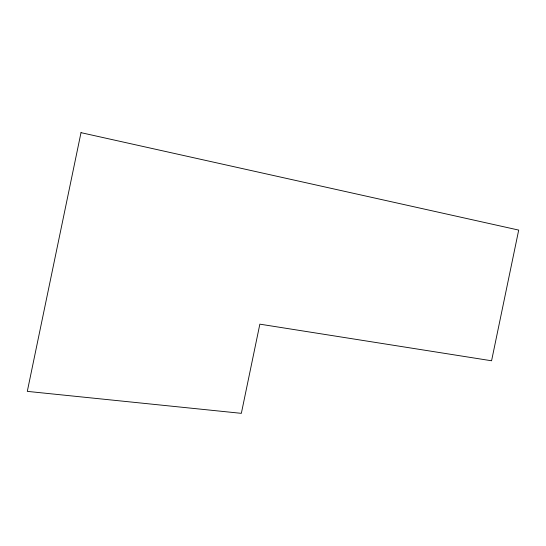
<?xml version="1.0" encoding="UTF-8"?>
<svg xmlns="http://www.w3.org/2000/svg" width="546" height="546" viewBox="0 0 546 546"><rect width="100%" height="100%" fill="white"/><g stroke="black" fill="none" stroke-linecap="round" stroke-linejoin="round"><path stroke-width="0.82" d="M81.006 132.658L27.3 391.373L241.346 413.342L259.855 324.16L491.571 360.776L518.7 230.091L81.006 132.658"/></g></svg>
